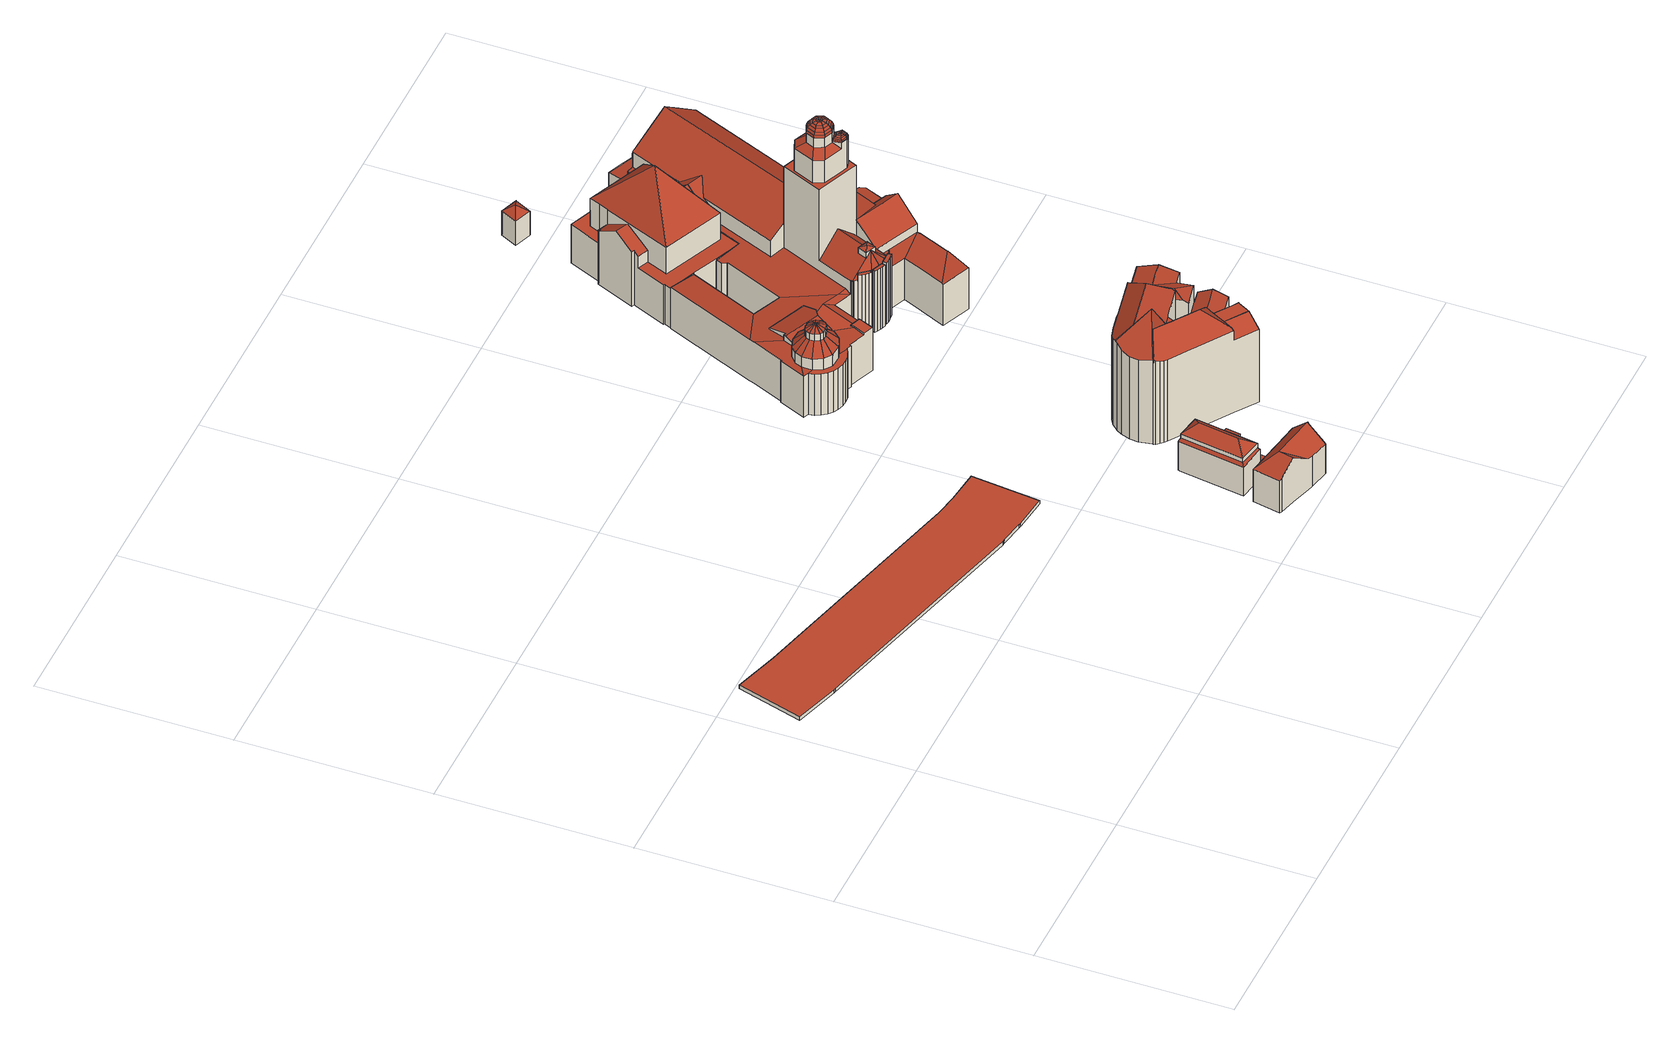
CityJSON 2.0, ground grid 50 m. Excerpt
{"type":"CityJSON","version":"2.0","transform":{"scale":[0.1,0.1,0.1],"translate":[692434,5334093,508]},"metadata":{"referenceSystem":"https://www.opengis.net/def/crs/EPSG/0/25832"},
"CityObjects":{
"building1":{"type":"Building","attributes":{"Gemeindeschluessel":"09162000","HoeheDach":"515.351","HoeheGrund":"510.405","Methode":"2000","NiedrigsteTraufeDesGebaeudes":"515.351","Geometrietyp2DReferenz":"3000","function":"53001_1800","roofType":"1000","measuredHeight":4.95},"geometry":[{"type":"MultiSurface","lod":"2","boundaries":[[[0,1,2,3]],[[4,5,6,7]],[[8,9,10,11]],[[7,6,12,13]],[[14,15,9,8]],[[16,17,1,0]],[[18,19,20,21]],[[11,10,22,23]],[[3,2,21,20]],[[13,12,24,25]],[[19,18,5,4]],[[25,24,15,14]],[[23,22,17,16]],[[18,21,2,1,17,22,10,9,15,24,12,6,5]],[[20,19,4,7,13,25,14,8,11,23,16,0,3]]],"semantics":{"surfaces":[{"type":"WallSurface"},{"type":"RoofSurface"},{"type":"GroundSurface"}],"values":[0,0,0,0,0,0,0,0,0,0,0,0,0,1,2]}}]},
"building2":{"type":"Building","attributes":{"Gemeindeschluessel":"09162000","HoeheDach":"526.420","HoeheGrund":"512.930","Methode":"2000","NiedrigsteTraufeDesGebaeudes":"521.935","Geometrietyp2DReferenz":"3000","function":"31001_9998","roofType":"3100","measuredHeight":13.49,"storeysAboveGround":3},"geometry":[{"type":"MultiSurface","lod":"2","boundaries":[[[26,27,28,29,30,31]],[[32,33,34,35,36,37]],[[38,26,31,39]],[[40,41,42,43,44,27,26,38]],[[29,45,46,47,48,49,50,30]],[[28,51,52,46,45,29]],[[53,36,35,34,42,41,40,38,39,50,49,48,47]],[[37,36,53,47,46,52]],[[44,28,27]],[[44,43,33,32,37,52,51,28]],[[34,33,43,42]],[[39,31,30,50]]],"semantics":{"surfaces":[{"type":"RoofSurface"},{"type":"WallSurface"},{"type":"GroundSurface"}],"values":[0,1,1,1,1,0,2,1,0,0,1,1]}}]},
"building3":{"type":"Building","attributes":{"Gemeindeschluessel":"09162000","HoeheDach":"526.510","HoeheGrund":"513.244","Methode":"2000","NiedrigsteTraufeDesGebaeudes":"521.907","Geometrietyp2DReferenz":"3000","function":"31001_1000","roofType":"3200","measuredHeight":13.27,"storeysAboveGround":3},"geometry":[{"type":"MultiSurface","lod":"2","boundaries":[[[54,55,56,57]],[[58,59,60,61,62,63]],[[64,65,66,67]],[[68,69,70,71,55,54]],[[72,73,74,64,67,75]],[[76,77,78,79,80,81,82,83,84,85,86]],[[84,83,82,87,88]],[[65,89,90,91,86,85,92,66]],[[76,86,91,93]],[[94,90,89,95]],[[75,68,57,58]],[[96,97,72,75,58,63]],[[94,95,98,99,100,101,102,103,104,105,106,107,108,80,79,78,77,76,93]],[[55,71,56]],[[109,110,81,80,108,107,106,60]],[[59,56,71,87]],[[88,92,85,84]],[[63,62,61,60,106,105,104,103]],[[68,54,57]],[[102,101,100,73,72,97,96,63,103]],[[58,57,56,59]],[[93,91,90,94]],[[64,74,73,100,99,98,95,89,65]],[[75,67,66,92,88,87,71,70,69,68]],[[59,87,82,81,110,109,60]]],"semantics":{"surfaces":[{"type":"RoofSurface"},{"type":"WallSurface"},{"type":"GroundSurface"}],"values":[0,0,1,0,0,1,0,0,1,1,1,0,2,0,1,1,1,1,0,1,1,1,1,1,0]}}]},
"building4":{"type":"Building","attributes":{"Gemeindeschluessel":"09162000","HoeheDach":"516.746","HoeheGrund":"513.159","Methode":"2000","NiedrigsteTraufeDesGebaeudes":"516.746","Geometrietyp2DReferenz":"3000","function":"31001_2000","roofType":"1000","measuredHeight":3.59},"geometry":[{"type":"MultiSurface","lod":"2","boundaries":[[[94,111,112,93]],[[100,113,114,95]],[[115,116,112,111,114,113]],[[93,112,116,117]],[[95,114,111,94]],[[118,115,113,100]],[[117,116,115,118]],[[100,95,94,93,117,118]]],"semantics":{"surfaces":[{"type":"WallSurface"},{"type":"RoofSurface"},{"type":"GroundSurface"}],"values":[0,0,1,0,0,0,0,2]}}]},
"building5":{"type":"Building","attributes":{"Gemeindeschluessel":"09162000","HoeheDach":"516.758","HoeheGrund":"513.477","Methode":"1000","NiedrigsteTraufeDesGebaeudes":"516.758","Geometrietyp2DReferenz":"3000","function":"31001_2000","roofType":"1000","measuredHeight":3.28,"storeysAboveGround":1},"geometry":[{"type":"MultiSurface","lod":"2","boundaries":[[[119,120,121,122]],[[123,124,125,126]],[[122,123,126,127,128,119]],[[120,119,128,129]],[[125,130,129,128,127,126]],[[122,121,124,123]],[[124,121,120,129,130,125]]],"semantics":{"surfaces":[{"type":"WallSurface"},{"type":"GroundSurface"},{"type":"RoofSurface"}],"values":[0,0,1,0,0,0,2]}}]},
"building6":{"type":"Building","attributes":{"Gemeindeschluessel":"09162000","HoeheDach":"547.010","HoeheGrund":"513.170","Methode":"2000","NiedrigsteTraufeDesGebaeudes":"533.012","Geometrietyp2DReferenz":"3000","function":"31001_9998","roofType":"3100","measuredHeight":33.84,"storeysAboveGround":6},"geometry":[{"type":"MultiSurface","lod":"2","boundaries":[[[131,132,133]],[[134,135,136,137,138,139]],[[140,141,142,143,144,145,146,147,148,149,150,151,152,153,154,155,156,157,158,159,160,161,162,163,164,165,166,167,168,169,170,171,172,173,174,175,176,177,178,179,180,181,182,183,184,185,186,187]],[[187,186,185,184,188,189,190,191]],[[192,193,194,195,196,168,167,166,165,164]],[[169,197,198,170]],[[147,146,145,144,143,199,200,201,202,203,204,205,148]],[[183,206,188,184]],[[150,207,208,151]],[[209,210,206,183,182,181]],[[137,136,211,212,213,214,138]],[[155,215,216,156]],[[217,218,219,220,221,222,223,224,225,132,131,226]],[[222,221,220,227,209,181,180,179,178,177,223]],[[228,229,230,231]],[[232,233,234,219,218]],[[157,235,236,158]],[[199,143,142,141,211,136,135]],[[237,238,239,240,236,235,216,215]],[[200,199,135,134,139,241,201]],[[162,242,243,163]],[[225,229,228]],[[149,244,207,150]],[[224,245,225]],[[246,247,248,131,133,225,239,238]],[[231,230,249,250]],[[154,237,215,155]],[[177,176,175,251,245,224,223]],[[163,243,192,164]],[[213,212,252,253,254,214]],[[148,205,244,149]],[[253,252,191,190,189,188,206,210,209,227,255,254]],[[226,248,247]],[[131,248,226]],[[141,140,187,191,252,212,211]],[[133,132,225]],[[202,201,241,139,138,214,254,255,227,220,219,234,233,232]],[[153,152,151,208,256,257,246,238,237,154]],[[230,258,259,195,194,193,192,243,242,260,249]],[[236,240,250,249,260,242,162,161,160,159,158]],[[246,257,247]],[[229,225,245,251,261,262,263,264,259,258,230]],[[264,198,197,196,195,259]],[[156,216,235,157]],[[264,263,172,171,170,198]],[[168,196,197,169]],[[256,208,207,244,205,204,203,202,232,218,217,226,247,257]],[[239,225,228,231,250,240]],[[175,174,173,172,263,262,261,251]]],"semantics":{"surfaces":[{"type":"WallSurface"},{"type":"GroundSurface"},{"type":"RoofSurface"}],"values":[0,0,1,0,0,0,0,0,0,0,2,0,2,0,0,2,0,0,2,2,0,0,0,2,2,0,0,0,0,0,0,2,0,0,0,0,0,0,2,0,0,2,2,0,0,0,2,2,0]}}]},
"building7":{"type":"Building","attributes":{"Gemeindeschluessel":"09162000","HoeheDach":"536.650","HoeheGrund":"513.070","Methode":"2000","NiedrigsteTraufeDesGebaeudes":"529.900","Geometrietyp2DReferenz":"3000","function":"31001_9998","roofType":"3100","measuredHeight":23.58,"storeysAboveGround":5},"geometry":[{"type":"MultiSurface","lod":"2","boundaries":[[[265,266,267,268,269,270,271,272,273,274,275]],[[276,277,278,279,280,281]],[[272,282,283,284,273]],[[278,285,286,279]],[[287,288,289,290,291,292]],[[293,282,272,271]],[[294,295,296,297]],[[298,299,300,296,295,301]],[[302,303,298,301,304,305,306]],[[307,284,283,308,309,286]],[[310,281,280,311,287,292]],[[312,313,314,290,289,315]],[[308,283,282,293,294,297,316,317,318,309]],[[319,320,302,306,321,322]],[[323,274,273,284,307,286,285]],[[324,325,275,274,323,285,278,277]],[[326,320,319,322,268,267,266,265,275,325,324,277,276,281,310,292,291,290,314,313,327,318,317,316,297,296,300,299]],[[269,321,306,305,270]],[[318,327,313,312,328,309]],[[322,321,269,268]],[[311,280,279,286,329,315,289,288,287]],[[270,305,304,301,295,294,293,271]],[[320,326,299,298,303,302]],[[309,328,312,315,329,286]]],"semantics":{"surfaces":[{"type":"WallSurface"},{"type":"RoofSurface"},{"type":"GroundSurface"}],"values":[0,0,1,1,0,0,0,0,1,1,0,0,0,0,1,0,2,1,0,0,1,1,0,1]}}]},
"building8":{"type":"Building","attributes":{"name":"Müller'sches Volksbad","Gemeindeschluessel":"09162000","HoeheDach":"562.320","HoeheGrund":"510.560","Methode":"2000","NiedrigsteTraufeDesGebaeudes":"518.794","Geometrietyp2DReferenz":"3000","function":"31001_3000","roofType":"3100","measuredHeight":51.76,"storeysAboveGround":3},"geometry":[{"type":"MultiSurface","lod":"2","boundaries":[[[330,331,332,333]],[[334,335,336,337]],[[338,339,340,341]],[[342,343,344,345]],[[346,347,348,349,343,342]],[[350,351,352,353,354,355,356,357,358,359]],[[360,361,362,363]],[[364,365,366,367]],[[368,369,370,371,372]],[[373,374,375,376]],[[377,378,379]],[[380,369,368,381]],[[382,383,384,385]],[[333,386,387,388,389,390,391,392,393,394,395,330]],[[396,397,398,399]],[[400,401,402,403]],[[404,405,406,407]],[[408,409,410,411]],[[412,413,414,415]],[[416,417,418,419]],[[420,421,422,423]],[[423,422,424,425]],[[426,427,428,429,430,431]],[[432,411,433,434]],[[435,436,437,438]],[[439,440,441,442]],[[443,444,445,446]],[[374,447,448,375]],[[383,449,450,384]],[[451,452,453,454]],[[455,350,359,456]],[[457,458,459,460]],[[461,462,463,464,465,466,467,468,469,470,471,472]],[[473,474,338,341,475]],[[476,477,478,413,479,480,481,482]],[[483,484,473,475,485,486]],[[487,488,489,490]],[[491,492,493,494]],[[407,406,495,496]],[[497,498,499,500]],[[501,502,503,504,505,506,507]],[[508,509,510,511]],[[512,513,383,382]],[[514,515,516,517,387,386,356]],[[518,519,520,521]],[[522,523,524,525]],[[467,526,527,468]],[[528,529,530,531]],[[532,332,331,533]],[[534,535,536,354,353,537,538]],[[337,539,540,541,334]],[[542,543,544,545,546,547,548]],[[549,550,551,552]],[[552,551,553,554]],[[555,556,557,558,559,560,561,562,563]],[[564,565,447,374]],[[566,382,385,567]],[[568,569,570,571]],[[572,573,574,575]],[[396,576,577,574,578]],[[352,579,537,353]],[[531,530,580,581]],[[582,583,584,585]],[[581,580,565,564]],[[586,587,588,589]],[[590,487,591,503]],[[513,592,449,383]],[[593,533,331,330]],[[594,595,451,596]],[[401,597,598,402]],[[429,428,599,547,546,514,356]],[[600,437,436,424,422,421,601,602,603,461,472,604,605,606,597,401]],[[500,499,607,608,609,610,611,612,613,614,615,616]],[[554,553,617,618]],[[469,619,620,470]],[[445,621,622,446]],[[623,624,625,355,354,536]],[[598,626,627,628]],[[415,629,630,631,632,633,634,635,636,493,492,637,638,639,640,641,642,510,509,643,644,645,646,647,344,343,349,348,648,649,650,651,495,406,405,652,653,412]],[[516,654,655,517]],[[595,656,452,451]],[[597,596,626,598]],[[657,482,481,658,659,660,661,662,663,664,665]],[[380,666,667,668,669,670,671,672,370,369]],[[673,674,675]],[[676,646,645,677]],[[590,678,488,487]],[[679,680,681,682,683,477]],[[504,684,572,575]],[[685,686,687,397,688,678,590]],[[356,386,689,690,691,357]],[[677,645,644,692]],[[628,627,693,694]],[[694,693,695,696]],[[697,698,699,700]],[[360,363,444,443]],[[392,701,393]],[[702,632,631,703]],[[704,705,706,707,708,709,710,701]],[[506,711,712,458]],[[713,714,715,716]],[[717,718,719,720]],[[643,509,508,721,692,644]],[[373,722,723,564,374]],[[724,725,726,727]],[[728,399,398,729,730]],[[574,577,731,575]],[[545,732,733,515,514,546]],[[399,450,576,396]],[[625,734,735,430,429,356,355]],[[490,489,718,717]],[[653,479,413,412]],[[543,542,736,737]],[[605,376,594,606]],[[738,378,525,739]],[[611,610,740,741]],[[742,743,642,641,640,744]],[[745,524,592,513]],[[746,747,486,485,466,465]],[[411,410,523,433]],[[748,749,750,751]],[[717,720,752,698]],[[753,754,755,756]],[[336,661,660,659,539,337]],[[381,368,372,757]],[[758,759,440,439]],[[585,584,760,761]],[[724,727,759,762,695]],[[684,700,716,572]],[[763,764,559,558]],[[434,433,361,360]],[[765,674,725,724]],[[379,621,445]],[[409,576,450,449]],[[523,410,592,524]],[[766,639,638,767]],[[588,768,769,589]],[[723,620,581,564]],[[417,705,704]],[[770,404,407,496,771,772,773,774,347,346,342,345,775,676,677,692,721,508,511,743,742,744,766,767,776,491,494,777,778,779,780,702,703,781,782,783,784,785,786,787,788,789,763,558,557,556,555,790,791,792,793,794,795,669,668,667,666,380,381,757,796,797,798,799,800,801,802,803,804,805,806,807,733,732,545,544,543,737,808,809,810,427,426,431,811,748,751,812,813,814,815,624,623,536,535,534,753,756,364,367,816,817,455,456,818,819,820,821,822,823,824,825,826,827,828,829,830,831,832,833,420,423,425,435,438,834,400,403,518,521,835,836,837,838,839,571,570,582,585,761,840,841,842,843,844,845,846,615,614,613,612,611,741]],[[806,805,804,803,388,387,517,655,847]],[[708,707,706,848,562,561,849,679,477,476,709]],[[720,850,851,752]],[[852,617,553,551,550,853,854]],[[850,855,851]],[[856,857,418,417,704,701]],[[795,858,670,669]],[[846,859,616,615]],[[363,379,444]],[[860,675,674,765]],[[758,439,442,527,526,852,854,861]],[[532,533,691]],[[366,579,352,351,817,816,367]],[[379,738,621]],[[862,863,734,625,624,815,814]],[[864,768,855]],[[507,506,458,457]],[[729,398,865,866,867,730]],[[565,580,673]],[[868,619,469,468,527,442,441]],[[851,855,587]],[[446,622,869,870]],[[808,871,872,809]],[[528,441,440,873]],[[620,619,531,581]],[[874,875,740,610,609,876]],[[403,402,519,518]],[[752,851,587,586]],[[802,801,800,877,878,879,389,388,803]],[[658,481,480,479,653,652,875,874,876,880,881,498,497,882,883,540,539,659]],[[578,574,678,688]],[[690,689,532,691]],[[410,409,449,592]],[[345,344,647,775]],[[739,525,524,745]],[[762,759,758,861,884,696,695]],[[606,594,596,597]],[[701,710,709,885,886,887]],[[372,371,888,889,890,877,800,799,798,797,796,757]],[[598,628,694,696,884,891,892,893,520,519,402]],[[689,332,532]],[[807,806,847,654,516,515,733]],[[591,697,700,684]],[[362,377,379]],[[487,490,697,591]],[[731,577,408,894]],[[812,895,896,813]],[[773,649,648,774]],[[897,898,899,900,335,334,541,844,843,842,841,840]],[[878,877,890,901,902,903,904,879]],[[855,768,588]],[[489,488,573,715]],[[905,906,907,908,909,910,911,657,912,913,914,915,916,917]],[[618,617,852,918]],[[363,362,379]],[[831,603,602,832]],[[700,699,713,716]],[[496,495,651,771]],[[530,529,673]],[[813,896,862,814]],[[490,717,698,697]],[[779,634,633,780]],[[438,437,600,834]],[[776,637,492,491]],[[785,784,783,782,629,415,414,919,920]],[[333,332,689,386]],[[529,921,673]],[[683,682,681,788,787,786,785,920]],[[375,448,656,595]],[[922,885,709,476,482,657,911]],[[873,440,759,727]],[[923,575,731,924,711]],[[918,852,526,467]],[[636,635,778,777,494,493]],[[870,869,512,925]],[[781,630,629,782]],[[359,358,926,819,818,456]],[[503,591,684,504]],[[921,726,673]],[[587,855,588]],[[589,769,714,713]],[[860,765,693,627]],[[357,691,533,593]],[[761,760,897,840]],[[460,459,730,867]],[[444,379,445]],[[454,453,675,860]],[[828,463,462,829]],[[555,563,927,790]],[[609,608,880,876]],[[865,398,397,687]],[[621,738,739,622]],[[452,673,453]],[[698,752,586,699]],[[419,928,927,563,562,848,416]],[[775,647,646,676]],[[929,930,870,925]],[[847,655,654]],[[470,620,723,471]],[[748,811,431,430,735,931,749]],[[361,522,377,362]],[[822,821,820,819,926,905,917,339,338,474,823]],[[447,673,448]],[[872,871,736,542,548,932,933]],[[716,715,573,572]],[[488,678,574,573]],[[712,934,459,458]],[[850,864,855]],[[719,718,714,769]],[[935,936,857,856,701,392,937]],[[861,854,853,892,891,884]],[[404,770,741,740,875,652,405]],[[448,673,656]],[[930,443,446,870]],[[849,561,560,679]],[[466,485,475,341,618,918,467]],[[511,510,642,743]],[[924,938,566,567]],[[650,649,773,772,771,651]],[[780,633,632,702]],[[340,916,915,914,913,912,939,940,898,897,760,584,583,569,568]],[[731,894,938,924]],[[577,576,409,408]],[[934,385,384,728]],[[520,893,941,942,837,836,835,521]],[[864,719,769,768]],[[837,942,943,838]],[[711,924,567,712]],[[447,565,673]],[[712,567,385,934]],[[940,944,899,898]],[[680,764,763,789,788,681]],[[365,755,754,538,537,579,366]],[[560,559,764,680,679]],[[596,451,454,626]],[[541,540,883,859,846,845,844]],[[728,384,450,399]],[[534,538,754,753]],[[376,375,595,594]],[[839,838,943,945]],[[737,736,871,808]],[[826,825,946,746,465,464,827]],[[505,923,711,506]],[[790,927,928,791]],[[434,360,443,930]],[[825,824,823,474,473,484,946]],[[880,608,607,881]],[[839,945,568,571]],[[765,724,695,693]],[[665,664,663,944,940,939]],[[656,673,452]],[[933,932,599,428,427,810]],[[727,726,921,873]],[[599,932,548,547]],[[432,434,930,929]],[[934,728,730,459]],[[604,373,376,605]],[[778,635,634,779]],[[379,378,738]],[[720,719,864,850]],[[848,706,705,417,416]],[[936,901,858,795,794,793,792,791,928,419,418,857]],[[357,593,330,395,908,907,906,905,926,358]],[[882,497,500,616,859,883]],[[892,853,550,549]],[[925,512,382,566]],[[734,863,931,735]],[[673,675,453]],[[673,726,725]],[[809,872,933,810]],[[751,750,895,812]],[[881,607,499,498]],[[892,549,552,554,618,341,340,568,945,941,893]],[[873,921,529,528]],[[570,569,583,582]],[[703,631,630,781]],[[531,619,868,441,528]],[[622,739,745,869]],[[938,929,925,566]],[[425,424,436,435]],[[744,640,639,766]],[[902,901,936,935,937,903]],[[832,602,601,833]],[[869,745,513,512]],[[756,755,365,364]],[[879,904,903,937,392,391,390,389]],[[945,943,942,941]],[[912,657,665,939]],[[774,648,348,347]],[[831,830,829,462,461,603]],[[827,464,463,828]],[[395,394,393,701,887,947,948,909,908]],[[673,725,674]],[[683,920,919,414,413,478,477]],[[339,917,916,340]],[[767,638,637,776]],[[454,860,627,626]],[[896,895,750,749,931,863,862]],[[946,484,483,486,747,746]],[[699,586,589,713]],[[944,663,662,900,899]],[[604,472,471,723,722,373]],[[834,600,401,400]],[[894,408,411,432]],[[580,530,673]],[[370,672,671,670,858,901,890,889,888,371]],[[817,351,350,455]],[[894,432,929,938]],[[433,523,522,361]],[[688,397,396,578]],[[505,504,575,923]],[[718,489,715,714]],[[662,661,336,335,900]],[[685,590,503,502]],[[833,601,421,420]],[[948,947,887,886,885,922,911,910,909],[460,867,866,865,687,686,685,502,501,507,457]],[[377,522,525,378]]],"semantics":{"surfaces":[{"type":"WallSurface"},{"type":"RoofSurface"},{"type":"GroundSurface"}],"values":[0,0,1,0,0,1,1,0,1,1,1,0,1,1,1,0,0,1,0,0,0,0,0,1,0,0,1,0,1,0,0,0,1,1,1,0,1,0,0,0,0,0,1,1,0,1,0,0,1,0,1,0,0,0,0,0,1,0,1,0,0,0,0,0,1,1,1,0,1,1,1,1,0,0,0,1,0,0,1,0,0,0,1,0,1,0,1,1,1,0,0,0,0,0,1,1,0,0,1,1,1,1,0,1,0,1,0,0,0,1,1,0,0,0,1,0,0,1,0,1,0,1,0,0,0,0,0,1,1,0,1,0,1,1,1,0,1,1,0,2,0,0,1,1,1,1,0,0,1,0,1,1,0,1,0,1,0,0,1,0,1,1,0,1,1,1,0,1,0,0,0,1,1,0,1,0,0,0,0,1,1,0,1,1,1,1,0,0,0,1,1,1,0,0,1,0,1,0,1,0,1,0,0,0,0,0,1,0,0,0,1,0,0,0,1,0,0,1,1,1,1,1,0,0,0,1,0,0,0,0,0,1,1,1,1,0,1,1,0,0,1,0,1,1,1,1,1,1,1,1,0,0,1,1,1,1,0,1,0,0,1,1,1,0,0,1,0,0,1,0,0,0,1,1,1,0,0,0,1,0,0,0,1,0,1,0,1,0,1,0,1,0,0,0,1,1,0,0,1,1,0,0,1,1,0,1,0,1,1,0,0,1,1,0,0,0,1,1,1,0,0,0,0,1,0,0,1,0,0,0,0,0,1,1,1,0,1,1,1,1,1,0,0,1,1,1,0,1,1,1,0,1,1,0,0,1,1]}}]},
"building9":{"type":"Building","attributes":{"Gemeindeschluessel":"09162000","HoeheDach":"543.160","HoeheGrund":"510.660","Methode":"2000","NiedrigsteTraufeDesGebaeudes":"522.540","Geometrietyp2DReferenz":"3000","function":"31001_3000","roofType":"3500","measuredHeight":32.5,"storeysAboveGround":3},"geometry":[{"type":"MultiSurface","lod":"2","boundaries":[[[949,950,951,952]],[[953,954,955,956,957,958,959,960,961,962,963,964]],[[965,966,967,968,969,970]],[[971,966,965,972,950,949,956,955]],[[973,974,975,976]],[[956,949,952,957]],[[977,978,979,980]],[[981,982,983,984,985,986]],[[987,988,989,990]],[[991,963,962,992]],[[993,994,995,988,987]],[[996,997,998,999]],[[1000,969,968,998,997,1001,1002]],[[1003,1004,989,988,995]],[[1005,1006,1007,1008]],[[996,1009,1010,1001,997]],[[1011,1012,1004,1013]],[[989,1012,1014,1015,1000,1002,974,973,990]],[[1016,1017,1018,1019]],[[1020,953,964,1021]],[[1022,1017,1016,980,979,1023]],[[989,1004,1012]],[[1003,995,994,984,983,960,959]],[[1022,1023,994,993]],[[1018,1017,1022,993,987,990,973,976]],[[965,970,1015,1014,1024,972]],[[977,1025,986,985,978]],[[1024,951,950,972]],[[1014,1012,1011,951,1024]],[[1026,1027,1010,1009]],[[1002,1001,1010,1027,1007,1006,975,974]],[[960,983,982,961]],[[1028,954,953,1020]],[[970,969,1000,1015]],[[971,955,954,1028]],[[1018,976,975,1006,1005,1019]],[[999,998,968,967]],[[1008,1007,1027,1026]],[[1013,1004,1003]],[[984,994,1023,979,978,985]],[[1029,981,986,1025]],[[1029,992,962,961,982,981]],[[971,1028,1020,1021,991,992,1029,1025,977,980,1016,1019,1005,1008,1026,1009,996,999,967,966]],[[958,1013,1003,959]],[[1021,964,963,991]],[[1011,1013,958,957,952,951]]],"semantics":{"surfaces":[{"type":"RoofSurface"},{"type":"WallSurface"},{"type":"GroundSurface"}],"values":[0,0,1,1,1,0,1,0,1,1,1,1,0,0,1,1,0,1,1,1,1,0,1,1,0,0,1,1,1,1,0,1,1,1,1,1,1,1,0,0,1,1,2,1,1,1]}}]},
"building10":{"type":"Building","attributes":{"Gemeindeschluessel":"09162000","HoeheDach":"517.820","HoeheGrund":"508.567","Methode":"2000","NiedrigsteTraufeDesGebaeudes":"515.858","Geometrietyp2DReferenz":"3000","function":"31001_2000","roofType":"3500","measuredHeight":9.25},"geometry":[{"type":"MultiSurface","lod":"2","boundaries":[[[1030,1031,1032,1033,1034,1035]],[[1035,1034,1036]],[[1037,1038,1039,1040]],[[1031,1030,1037,1040,1041,1032]],[[1041,1042,1033,1032]],[[1038,1035,1036,1039]],[[1030,1035,1038,1037]],[[1040,1039,1042,1041]],[[1036,1042,1039]],[[1036,1034,1033,1042]]],"semantics":{"surfaces":[{"type":"WallSurface"},{"type":"RoofSurface"},{"type":"GroundSurface"}],"values":[0,1,0,2,0,1,0,0,1,1]}}]}
},
"vertices":[
[172,929,64],[172,929,74],[795,771,74],[795,771,64],[922,572,64],[922,572,74],[831,582,74],[831,582,64],[126,755,64],[126,755,74],[122,756,74],[122,756,64],[826,583,74],[826,583,64],[754,595,64],[754,595,74],[54,965,64],[54,965,74],[942,751,74],[942,751,64],[853,761,64],[853,761,74],[2,792,74],[2,792,64],[762,594,74],[762,594,64],
[1125,51,151],[1167,39,184],[1175,78,184],[1135,125,147],[1134,126,146],[1120,53,147],[1290,13,143],[1290,9,139],[1290,9,49],[1290,13,49],[1296,52,49],[1296,52,179],[1125,51,49],[1120,53,49],[1167,39,49],[1220,24,49],[1235,20,49],[1235,20,141],[1220,24,143],[1237,108,147],[1304,97,147],[1304,97,49],[1237,108,49],[1135,125,49],[1134,126,49],[1229,68,184],[1297,57,184],[1297,57,49],
[1181,182,185],[1197,286,185],[1171,322,161],[1145,156,161],[1145,156,149],[1171,322,149],[1167,327,140],[1166,323,140],[1140,156,140],[1140,152,140],[1221,201,141],[1221,201,151],[1216,201,152],[1216,201,149],[1207,145,161],[1216,201,161],[1222,243,161],[1233,311,161],[1212,140,140],[1212,140,139],[1213,144,139],[1207,145,149],[1227,240,52],[1227,243,52],[1237,311,52],[1238,314,52],[1238,316,52],[1238,316,139],[1238,314,142],[1237,311,142],[1227,243,141],[1227,243,151],[1227,240,151],[1233,311,149],[1222,243,149],[1221,202,151],[1237,200,148],[1243,238,148],[1222,243,152],[1243,238,52],[1237,200,52],[1221,202,52],[1144,151,140],[1206,141,140],[1221,201,52],[1213,144,52],[1212,140,52],[1206,141,52],[1144,151,52],[1140,152,52],[1140,156,52],[1166,323,52],[1167,327,52],[1172,326,52],[1234,316,52],[1172,326,140],[1234,316,140],
[1237,200,87],[1243,238,87],[1212,140,87],[1221,202,87],[1250,133,87],[1265,234,87],[1265,234,52],[1250,133,52],
[1278,310,55],[1278,310,88],[1265,234,88],[1265,234,55],[1243,238,55],[1243,238,88],[1227,240,88],[1227,240,55],[1236,303,55],[1238,316,55],[1238,316,88],[1236,303,88],
[1293,437,347],[1358,439,307],[1358,439,299],[1474,283,304],[1480,279,304],[1480,279,303],[1474,283,303],[1422,319,303],[1422,319,304],[1498,312,52],[1485,288,52],[1480,279,52],[1462,246,52],[1456,250,52],[1404,286,52],[1313,348,52],[1310,350,52],[1253,388,52],[1246,395,52],[1238,402,52],[1232,409,52],[1231,414,52],[1230,414,52],[1230,416,52],[1225,450,52],[1227,472,52],[1235,497,52],[1244,511,52],[1249,516,52],[1250,517,52],[1253,521,52],[1258,526,52],[1274,537,52],[1304,545,52],[1339,552,52],[1356,555,52],[1463,575,52],[1465,575,52],[1472,532,52],[1478,495,52],[1482,471,52],[1483,464,52],[1427,453,52],[1426,453,52],[1394,446,52],[1387,428,52],[1387,427,52],[1408,412,52],[1411,410,52],[1454,379,52],[1467,369,52],[1471,370,52],[1498,376,52],[1501,359,52],[1503,348,52],[1504,338,52],[1506,327,52],[1501,359,263],[1503,348,271],[1504,338,278],[1506,327,286],[1304,545,305],[1339,552,305],[1356,555,305],[1463,575,307],[1465,575,304],[1472,532,305],[1478,495,306],[1462,246,273],[1456,250,273],[1404,286,273],[1404,286,301],[1313,348,300],[1310,350,300],[1253,388,300],[1498,376,250],[1238,402,302],[1232,409,305],[1467,369,274],[1471,370,271],[1485,288,303],[1498,312,303],[1492,316,303],[1439,352,303],[1225,450,301],[1227,472,302],[1294,426,356],[1385,363,356],[1451,374,307],[1454,379,302],[1411,410,301],[1408,412,301],[1387,427,300],[1387,428,299],[1369,441,299],[1279,437,356],[1454,379,273],[1362,445,299],[1362,445,304],[1279,485,353],[1279,485,352],[1406,291,307],[1422,319,307],[1439,352,307],[1235,497,308],[1244,511,316],[1230,416,309],[1230,416,310],[1309,451,390],[1249,516,321],[1406,291,277],[1258,526,314],[1274,537,307],[1246,395,300],[1394,446,299],[1230,414,300],[1270,433,347],[1279,437,358],[1250,517,320],[1250,517,316],[1394,446,300],[1498,312,304],[1492,316,304],[1439,352,304],[1451,374,279],[1231,414,308],[1230,414,308],[1299,489,353],[1427,514,353],[1253,521,317],[1426,453,300],[1427,453,300],[1483,464,300],[1482,471,306],
[1486,445,51],[1488,433,51],[1491,421,51],[1494,401,51],[1494,401,224],[1491,421,224],[1488,433,219],[1488,433,270],[1486,445,276],[1483,464,276],[1483,464,51],[1473,524,51],[1478,495,51],[1478,495,277],[1473,524,286],[1472,532,284],[1472,532,51],[1551,446,270],[1551,446,271],[1507,476,286],[1479,490,276],[1499,529,286],[1465,575,271],[1528,586,271],[1563,593,271],[1563,593,51],[1528,586,51],[1465,575,51],[1551,446,219],[1551,445,219],[1588,452,219],[1588,452,51],[1551,445,51],[1600,379,219],[1600,379,51],[1594,416,51],[1594,416,235],[1501,359,219],[1564,371,219],[1557,408,235],[1520,401,235],[1499,371,224],[1507,478,286],[1544,485,271],[1544,486,271],[1468,559,51],[1468,559,276],[1581,494,271],[1581,494,51],[1572,542,51],[1572,542,286],[1551,446,51],[1544,485,51],[1544,486,51],[1499,371,51],[1501,359,51],[1498,376,224],[1498,376,51],[1482,473,276],[1479,490,51],[1482,473,51],[1564,371,51],[1545,486,51],[1545,486,271],[1536,536,286],
[1417,1218,247],[1417,1218,248],[1431,1213,248],[1431,1213,232],[1503,1737,151],[1503,1737,190],[1518,1730,190],[1518,1730,153],[1303,1241,148],[1351,1221,148],[1335,1246,153],[1290,1265,153],[1743,1680,26],[1743,1680,143],[1730,1647,143],[1730,1647,26],[1747,1678,26],[1749,1678,26],[1749,1678,143],[1747,1678,143],[1353,1214,190],[1359,1207,190],[1358,1206,188],[1377,1183,188],[1378,1185,191],[1381,1182,193],[1407,1194,247],[1393,1199,232],[1351,1216,189],[1351,1215,188],[1471,1332,539],[1483,1335,539],[1477,1341,542],[1471,1340,542],[1355,1195,26],[1355,1195,212],[1350,1202,212],[1350,1202,26],[1538,1003,151],[1545,1018,153],[1566,1067,159],[1463,1038,152],[1462,1036,151],[1130,1160,184],[1125,1190,212],[1112,1190,212],[1098,1161,184],[1480,1348,542],[1478,1354,542],[1471,1348,543],[1545,1018,26],[1538,1003,26],[1448,1371,522],[1470,1380,522],[1470,1381,514],[1447,1372,514],[1421,1188,232],[1460,1172,191],[1461,1174,191],[1464,1173,188],[1474,1196,188],[1481,1212,188],[1483,1217,188],[1506,1271,188],[1498,1274,197],[1449,1294,247],[1506,1347,485],[1532,1355,470],[1520,1382,470],[1496,1371,485],[1051,1204,26],[1051,1204,151],[1038,1209,151],[1038,1209,26],[1780,1762,26],[1780,1762,143],[1766,1727,143],[1766,1727,26],[1494,1324,522],[1505,1347,522],[1501,1348,529],[1492,1326,529],[1624,1441,143],[1624,1441,200],[1641,1434,186],[1641,1434,143],[1596,1274,200],[1596,1274,206],[1643,1253,206],[1643,1253,189],[1110,1142,26],[1110,1142,151],[1095,1146,151],[1095,1146,26],[1082,1153,151],[1082,1153,26],[1413,1169,26],[1418,1168,26],[1418,1168,189],[1413,1169,191],[1411,1169,190],[1411,1169,26],[1471,1320,529],[1488,1330,535],[1471,1325,535],[1070,1163,26],[1070,1163,151],[1061,1175,151],[1061,1175,26],[1161,1255,167],[1161,1255,184],[1174,1239,184],[1174,1239,164],[1459,1337,539],[1465,1342,542],[1462,1348,542],[1454,1349,539],[1125,1190,232],[1112,1190,232],[1495,1370,522],[1496,1371,514],[1098,1208,212],[1098,1208,232],[1097,1219,232],[1097,1219,212],[1353,1214,26],[1351,1215,26],[1410,1340,402],[1410,1340,470],[1434,1396,470],[1434,1396,402],[1166,1154,151],[1167,1154,151],[1179,1149,151],[1182,1154,151],[1226,1136,151],[1240,1167,153],[1207,1209,155],[1178,1221,155],[1180,1214,155],[1176,1190,153],[1158,1170,152],[1142,1164,151],[1270,1166,148],[1302,1242,148],[1251,1173,153],[1552,1379,231],[1591,1363,200],[1606,1398,200],[1762,1778,200],[1710,1799,240],[1668,1816,273],[1498,1400,273],[1251,1173,156],[1270,1166,156],[1243,1176,153],[1243,1176,156],[1504,1292,491],[1511,1307,491],[1509,1307,495],[1503,1293,495],[1683,1537,26],[1683,1537,143],[1669,1504,143],[1669,1504,26],[1764,1728,143],[1764,1728,26],[1627,1833,115],[1627,1833,120],[1650,1890,120],[1650,1890,108],[1473,1294,402],[1490,1287,402],[1490,1287,488],[1473,1294,488],[1473,1294,470],[1421,1315,470],[1421,1315,402],[1715,1598,26],[1715,1598,143],[1713,1589,143],[1713,1589,26],[1450,1369,529],[1470,1376,529],[1450,1170,191],[1457,1170,189],[1458,1170,188],[1460,1170,188],[1068,1279,26],[1068,1279,151],[1070,1278,151],[1070,1278,26],[1488,1348,539],[1496,1348,535],[1489,1364,535],[1484,1359,539],[1207,1209,160],[1178,1221,160],[1147,1224,212],[1147,1224,232],[1150,1212,232],[1150,1212,212],[1412,1206,254],[1403,1224,248],[1372,1177,26],[1377,1183,26],[1378,1185,26],[1377,1183,212],[1372,1177,212],[1570,1856,153],[1554,1862,151],[1540,1828,151],[1451,1160,212],[1451,1160,26],[1448,1169,26],[1447,1170,26],[1447,1170,191],[1448,1169,188],[1448,1169,212],[1141,1297,156],[1141,1297,171],[1162,1347,155],[1162,1347,151],[1265,1303,155],[1265,1303,151],[1647,1334,26],[1650,1339,26],[1659,1361,26],[1659,1362,26],[1659,1362,183],[1659,1361,184],[1650,1339,184],[1650,1339,195],[1647,1334,195],[1142,1195,212],[1142,1195,232],[1438,1349,522],[1437,1349,514],[1282,1370,145],[1349,1528,145],[1349,1528,26],[1282,1370,26],[1472,1315,491],[1495,1322,491],[1495,1323,488],[1471,1316,488],[1506,1347,514],[1495,1323,514],[1495,1323,485],[1358,1206,212],[1148,1202,232],[1148,1202,212],[1348,1528,26],[1348,1528,145],[1342,1540,144],[1342,1540,26],[1482,1299,501],[1486,1301,502],[1486,1307,502],[1481,1310,501],[1505,1291,488],[1490,1288,491],[1493,1368,529],[1403,1224,232],[1079,1176,184],[1105,1196,212],[1066,1200,184],[1066,1200,151],[1065,1225,153],[1418,1168,188],[1054,1189,151],[1125,1140,151],[1140,1142,151],[1154,1147,151],[1130,1160,151],[1098,1161,151],[1079,1176,151],[1691,1872,144],[1733,1854,120],[1733,1854,108],[1761,1842,108],[1761,1842,26],[1733,1854,26],[1691,1872,26],[1650,1890,26],[1623,1901,26],[1623,1901,108],[1250,1267,167],[1250,1267,154],[1180,1214,184],[1176,1190,184],[1465,1354,542],[1459,1360,539],[1381,1182,26],[1384,1180,26],[1384,1180,191],[1065,1225,184],[1073,1245,184],[1073,1245,153],[1644,1440,143],[1651,1455,143],[1649,1456,143],[1663,1489,143],[1668,1487,143],[1672,1494,143],[1675,1502,143],[1674,1502,143],[1685,1536,143],[1691,1551,143],[1689,1552,143],[1703,1584,143],[1707,1583,143],[1708,1582,143],[1714,1598,143],[1710,1600,143],[1723,1632,143],[1725,1632,143],[1731,1646,143],[1753,1685,143],[1756,1693,143],[1753,1694,143],[1750,1695,143],[1783,1770,143],[1762,1778,143],[1458,1170,212],[1460,1170,212],[1105,1196,232],[1438,1424,229],[1627,1833,242],[1570,1856,200],[1518,1730,200],[1512,1715,200],[1529,1666,224],[1482,1643,200],[1476,1627,200],[1399,1440,200],[1566,1067,26],[1566,1068,26],[1587,1117,26],[1601,1151,26],[1601,1151,159],[1587,1117,159],[1566,1068,159],[1123,1215,245],[1107,1235,232],[1101,1229,232],[1725,1632,26],[1723,1632,26],[1512,1307,488],[1613,1354,200],[1651,1377,184],[1639,1382,184],[1627,1387,184],[1626,1388,184],[1473,1294,491],[1505,1291,402],[1512,1307,402],[1532,1355,402],[1512,1307,470],[1421,1188,248],[1407,1194,248],[1393,1199,248],[1710,1600,26],[1089,1260,184],[1089,1260,154],[1113,1268,184],[1113,1268,155],[1490,1289,495],[1490,1292,498],[1478,1297,498],[1475,1295,495],[1506,1271,235],[1663,1489,26],[1649,1456,26],[1588,1256,221],[1596,1274,221],[1627,1348,221],[1613,1354,224],[1591,1363,228],[1552,1379,236],[1521,1306,235],[1447,1326,485],[1437,1349,485],[1477,1312,498],[1494,1317,498],[1495,1320,495],[1474,1314,495],[1501,1295,498],[1506,1306,498],[1501,1305,501],[1498,1297,501],[1714,1598,26],[1142,1164,184],[1158,1170,184],[1118,1238,212],[1118,1238,232],[1132,1237,232],[1132,1237,212],[1470,1381,485],[1466,1404,470],[1461,1406,470],[1471,1316,514],[1450,1170,26],[1457,1170,26],[1383,1179,188],[1411,1168,188],[1442,1158,212],[1442,1158,26],[1471,1357,542],[1471,1364,539],[1805,1823,108],[1805,1823,26],[1707,1583,26],[1708,1582,26],[1703,1584,26],[1471,1371,535],[1226,1136,156],[1240,1167,156],[1409,1159,26],[1409,1159,212],[1401,1161,212],[1401,1161,26],[1490,1295,501],[1366,1182,26],[1366,1182,212],[1361,1188,212],[1361,1188,26],[1462,1036,26],[1143,1266,168],[1143,1266,184],[1349,1556,144],[1349,1556,26],[1120,1268,184],[1654,1376,26],[1654,1376,183],[1107,1235,212],[1689,1552,26],[1691,1551,26],[1492,1308,502],[1493,1313,501],[1783,1770,26],[1750,1695,26],[1753,1694,26],[1756,1693,26],[1753,1685,26],[1731,1646,26],[1685,1536,26],[1674,1502,26],[1675,1502,26],[1672,1494,26],[1668,1487,26],[1651,1455,26],[1644,1440,26],[1641,1434,26],[1623,1391,26],[1622,1389,26],[1626,1388,26],[1627,1387,26],[1639,1382,26],[1651,1377,26],[1663,1328,26],[1669,1315,26],[1643,1253,26],[1628,1218,26],[1603,1158,26],[1600,1152,26],[1463,1038,26],[1490,1101,26],[1511,1151,26],[1511,1152,26],[1512,1153,26],[1508,1154,26],[1464,1173,26],[1461,1174,26],[1460,1172,26],[1460,1170,26],[1459,1169,26],[1458,1170,26],[1434,1158,26],[1425,1157,26],[1417,1158,26],[1411,1168,26],[1393,1164,26],[1385,1168,26],[1378,1172,26],[1383,1179,26],[1358,1206,26],[1359,1207,26],[1351,1216,26],[1353,1220,26],[1352,1221,26],[1351,1221,26],[1303,1241,26],[1302,1242,26],[1270,1166,26],[1253,1125,26],[1226,1136,26],[1182,1154,26],[1179,1149,26],[1167,1154,26],[1166,1154,26],[1154,1147,26],[1140,1142,26],[1125,1140,26],[1054,1189,26],[1106,1362,26],[1110,1373,26],[1212,1614,26],[1282,1585,26],[1205,1403,26],[1418,1527,26],[1461,1634,26],[1482,1685,26],[1503,1737,26],[1540,1828,26],[1554,1862,26],[1579,1920,26],[1459,1169,212],[1627,1348,200],[1627,1348,194],[1494,1300,502],[1490,1299,502],[1225,1252,174],[1133,1298,172],[1130,1292,174],[1491,1303,503],[1580,1238,236],[1628,1218,236],[1600,1152,159],[1579,1920,108],[1101,1229,212],[1120,1268,166],[1378,1172,212],[1383,1179,212],[1496,1304,502],[1520,1382,402],[1466,1404,402],[1461,1406,402],[1178,1221,184],[1454,1365,535],[1447,1349,535],[1434,1158,212],[1425,1157,212],[1140,1232,212],[1762,1778,115],[1783,1770,115],[1710,1799,115],[1512,1153,152],[1508,1154,152],[1464,1173,152],[1710,1799,120],[1668,1816,144],[1570,1856,115],[1554,1862,115],[1120,1268,156],[1552,1379,402],[1521,1306,402],[1506,1271,402],[1490,1101,152],[1511,1151,152],[1511,1152,152],[1130,1292,156],[1133,1298,156],[1106,1362,152],[1471,1317,522],[1393,1164,212],[1385,1168,212],[1418,1527,150],[1461,1634,150],[1461,1634,190],[1482,1685,224],[1603,1158,159],[1525,1193,159],[1481,1212,159],[1474,1196,156],[1352,1221,188],[1358,1236,188],[1360,1241,188],[1392,1316,188],[1392,1316,402],[1435,1417,402],[1438,1424,402],[1438,1424,155],[1435,1417,155],[1392,1316,155],[1360,1241,155],[1358,1236,155],[1352,1221,148],[1225,1252,155],[1623,1391,187],[1622,1389,187],[1140,1232,232],[1498,1400,402],[1471,1316,485],[1447,1326,514],[1442,1349,529],[1353,1220,189],[1663,1328,191],[1669,1315,189],[1450,1329,529],[1454,1332,535],[1411,1168,212],[1418,1168,212],[1417,1158,212],[1447,1372,485],[1525,1193,183],[1603,1158,183],[1481,1212,183],[1448,1326,522],[1399,1440,152],[1476,1627,152],[1110,1373,151],[1212,1614,151],[1282,1585,145],[1476,1627,190],[1205,1403,145],[1253,1125,156],[1498,1274,402],[1449,1294,402],
[1480,1681,229],[1515,1768,148],[1496,1776,148],[1461,1689,229],[1282,1585,148],[1349,1556,148],[1418,1527,148],[1445,1594,148],[1426,1602,148],[1415,1574,148],[1255,1642,148],[1278,1698,148],[1250,1710,148],[1218,1633,148],[1220,1632,148],[1212,1614,148],[1540,1828,145],[1540,1828,27],[1471,1857,27],[1471,1857,154],[1476,1855,153],[1476,1855,145],[1418,1527,27],[1515,1768,145],[1396,1850,145],[1396,1850,153],[1410,1884,153],[1410,1884,145],[1292,1827,27],[1292,1827,188],[1299,1824,188],[1299,1824,27],[1256,1723,193],[1250,1710,184],[1278,1698,184],[1303,1759,225],[1269,1773,225],[1249,1726,193],[1337,1844,145],[1337,1844,230],[1348,1871,230],[1348,1871,145],[1220,1632,27],[1218,1633,27],[1327,1820,145],[1327,1820,184],[1327,1820,230],[1458,1873,27],[1458,1873,157],[1465,1866,155],[1465,1866,27],[1463,1822,153],[1447,1880,159],[1430,1836,159],[1255,1642,230],[1381,1723,352],[1412,1883,27],[1412,1883,153],[1422,1885,155],[1422,1885,27],[1446,1881,27],[1446,1881,158],[1496,1776,230],[1507,1803,230],[1415,1574,230],[1507,1803,145],[1463,1822,145],[1337,1914,27],[1337,1914,145],[1339,1913,145],[1339,1913,27],[1282,1585,27],[1212,1614,27],[1301,1831,145],[1301,1831,184],[1496,1776,145],[1249,1726,27],[1432,1885,27],[1432,1885,156],[1349,1556,27],[1256,1723,27],
[1415,2048,6],[1437,2092,6],[1438,2093,6],[1438,2093,79],[1437,2092,79],[1415,2048,79],[1403,2079,98],[1413,2049,6],[1413,2049,79],[1369,2065,79],[1369,2065,6],[1391,2109,6],[1391,2109,79]
]}
